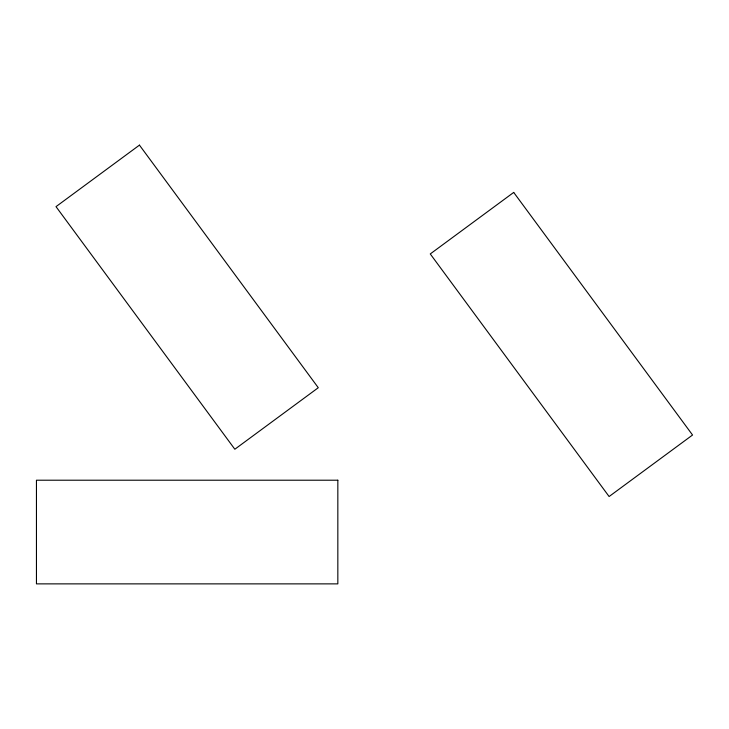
<?xml version="1.0" encoding="UTF-8"?>
<svg xmlns="http://www.w3.org/2000/svg" width="729" height="729" viewBox="0 0 729 729"><rect width="100%" height="100%" fill="white"/><g stroke="black" fill="none" stroke-linecap="round" stroke-linejoin="round"><path stroke-width="1.09" d="M139.449 145.126L56.005 206.644L234.838 449.237L318.281 387.719L139.449 145.126M513.708 192.42L430.265 253.938L609.107 496.531L692.55 435.013L513.708 192.42M337.837 480.211L36.45 480.211L36.45 583.874L337.837 583.874L337.837 480.211"/></g></svg>
